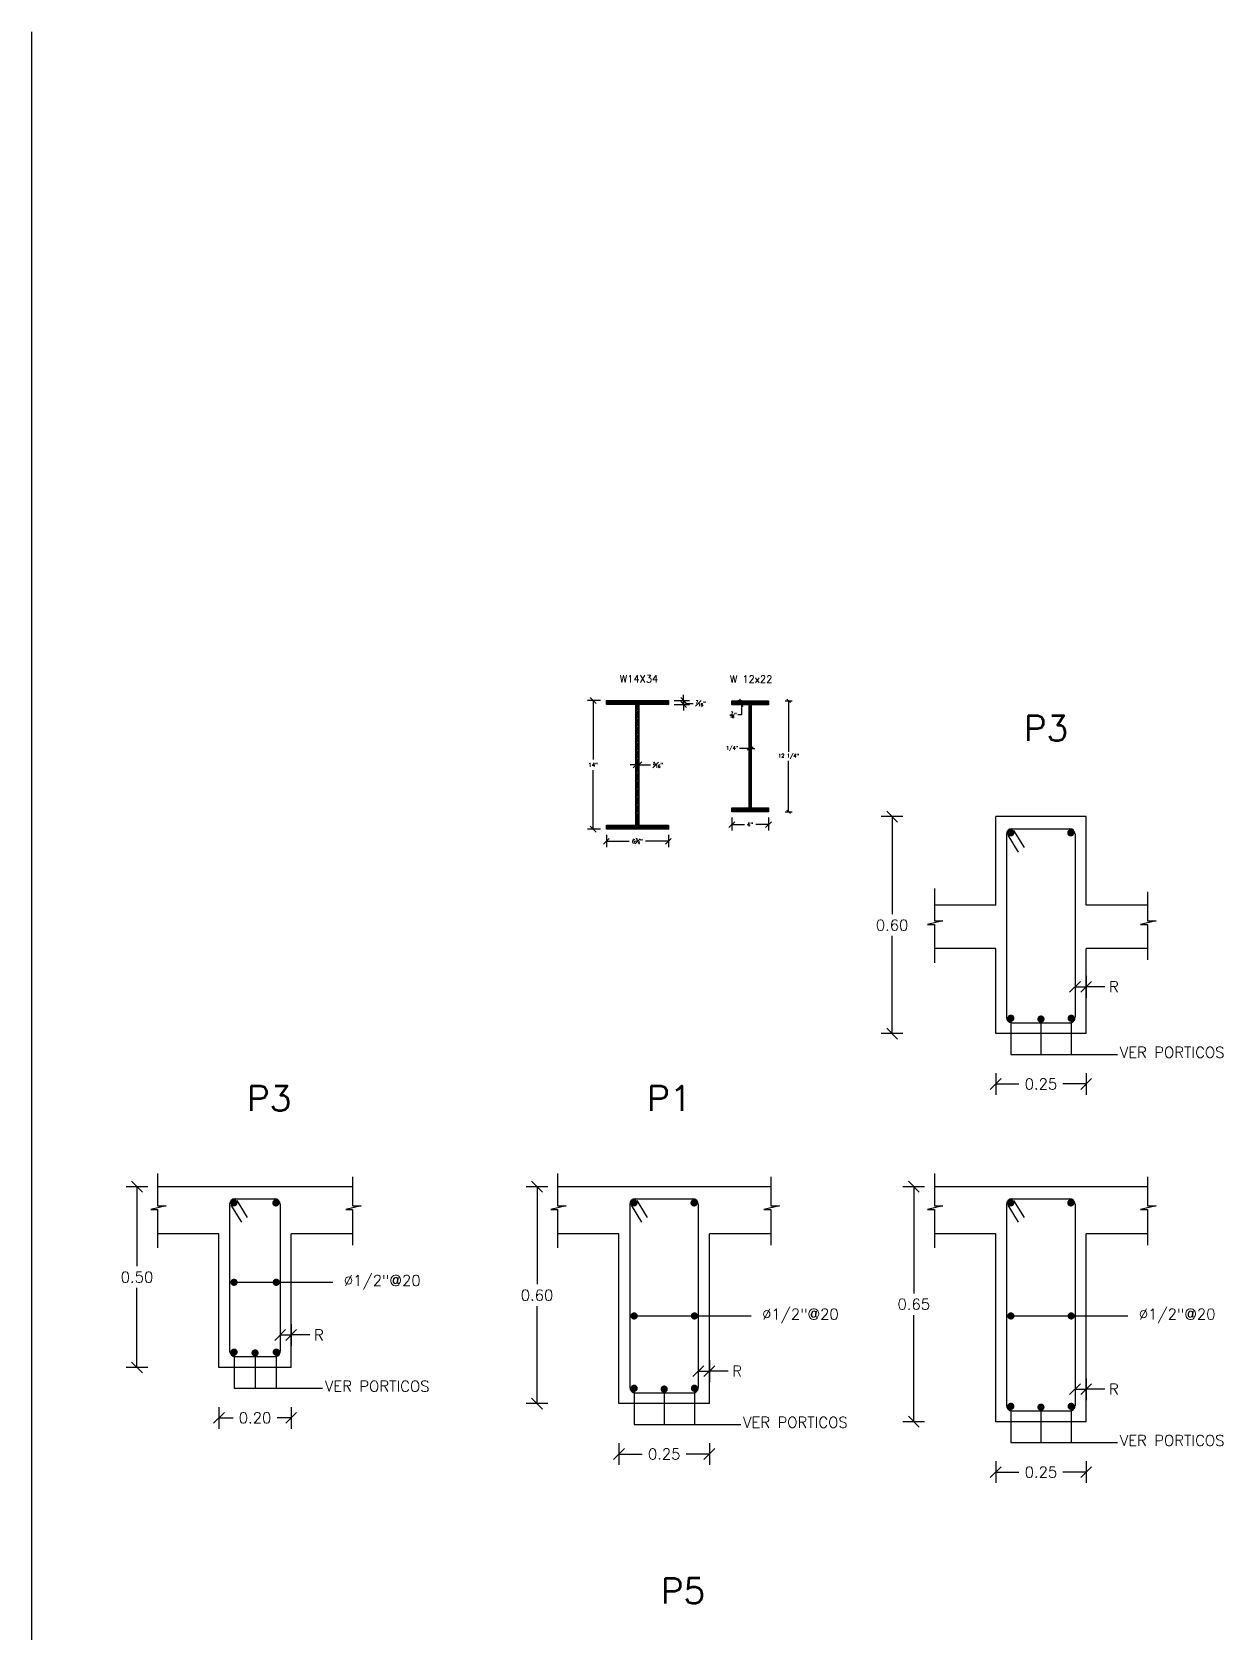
# Model space of a CAD drawing. Header units: metres. Extents: x -44 to 358, y -286 to 66.
# Drawn here: x 87.733 to 91.028, y 6.4 to 10.822 of the extents above; entities that cross this region are included whole.
import ezdxf

# ---------------------------------------------------------------- set-up
doc = ezdxf.new("R2010")
doc.units = ezdxf.units.M
doc.header["$LTSCALE"] = 0.3
doc.header["$PDMODE"] = 3
for name, color, linetype in [('ACERO', 5, 'Continuous'), ('BP', 3, 'Continuous'), ('DIMPORTICO', 4, 'Continuous'), ('DIMTEXTO', 4, 'Continuous'), ('HATCH', 8, 'Continuous'), ('Vigas Perfil', 1, 'Continuous')]:
    doc.layers.add(name, color=color, linetype=linetype)
doc.styles.add('RomanS', font='romans.shx')
doc.styles.add('SMPLEX', font='simplex.shx')
doc.dimstyles.new('BD-08', dxfattribs={"dimscale": 0.08, "dimtxt": 0.14, "dimasz": 0.2, "dimexe": 0.2, "dimexo": 0.2, "dimgap": 0.1, "dimtad": 0, "dimtih": 1, "dimtoh": 1, "dimzin": 0, "dimdsep": 46, "dimtxsty": 'RomanS', "dimblk1": 'OBLIQUE', "dimblk2": 'OBLIQUE', "dimsah": 1, "dimcen": 0.2, "dimclrd": 4, "dimclre": 4, "dimclrt": 4, "dimadec": 0, "dimazin": 0, "dimtfac": 1, "dimtmove": 0, "dimatfit": 3, "dimldrblk": 'OPEN30', "dimfxl": 1, "dimtfill": 1, "dimtolj": 1, "dimtzin": 0, "dimarcsym": 0})
doc.dimstyles.new('D-5', dxfattribs={"dimscale": 0.05, "dimtxt": 0.2, "dimasz": 0.2, "dimexe": 0.2, "dimexo": 0.2, "dimgap": 0.1, "dimtad": 0, "dimtih": 1, "dimtoh": 1, "dimzin": 0, "dimdsep": 46, "dimtxsty": 'SMPLEX', "dimblk1": 'OBLIQUE', "dimblk2": 'OBLIQUE', "dimsah": 1, "dimcen": 0.2, "dimclrd": 4, "dimclre": 4, "dimclrt": 4, "dimadec": 0, "dimazin": 0, "dimtfac": 1, "dimtmove": 0, "dimatfit": 3, "dimldrblk": 'OPEN30', "dimfxl": 0.2, "dimfxlon": 1, "dimtolj": 1, "dimtzin": 0, "dimarcsym": 0})
doc.dimstyles.new('DIM-15', dxfattribs={"dimscale": 0.15, "dimtxt": 0.2, "dimasz": 0.2, "dimexe": 0.2, "dimexo": 0.1, "dimgap": 0.1, "dimtad": 0, "dimtih": 1, "dimtoh": 1, "dimzin": 0, "dimdsep": 46, "dimtxsty": 'RomanS', "dimblk1": 'OBLIQUE', "dimblk2": 'OBLIQUE', "dimsah": 1, "dimcen": 0.09, "dimclrd": 4, "dimclre": 4, "dimclrt": 4, "dimadec": 0, "dimazin": 0, "dimtfac": 1, "dimtofl": 0, "dimtmove": 1, "dimatfit": 3, "dimldrblk": 'OBLIQUE', "dimfxl": 0.2, "dimfxlon": 1, "dimtolj": 1, "dimtzin": 0, "dimarcsym": 0})

# ---------------------------------------------------------------- blocks, each defined once
blk = doc.blocks.new('_OBLIQUE')
at = {"color": 0, "linetype": 'ByBlock'}
blk.add_line((-0.5, -0.5), (0.5, 0.5), dxfattribs=at)
blk = doc.blocks.new('*D713')
at = {"layer": 'DEFPOINTS', "color": 0, "transparency": 16777216}
for p in [(90.3994, 6.9817), (90.6494, 6.9787), (90.6494, 6.8394)]:
    blk.add_point(p, dxfattribs=at)
at = {"layer": 'DIMTEXTO', "color": 4, "lineweight": -2, "transparency": 16777216}
for p, q in [((90.3994, 6.8694), (90.3994, 6.8094)), ((90.6494, 6.8694), (90.6494, 6.8094)), ((90.3994, 6.8394), (90.4637, 6.8394)), ((90.6494, 6.8394), (90.5851, 6.8394))]:
    blk.add_line(p, q, dxfattribs=at)
at = {"layer": 'DIMTEXTO', "color": 4, "lineweight": -2, "transparency": 16777216, "xscale": 0.03, "yscale": 0.03, "zscale": 0.03, "rotation": 180}
blk.add_blockref('_OBLIQUE', (90.3994, 6.8394), dxfattribs=at)
at = {"layer": 'DIMTEXTO', "color": 4, "lineweight": -2, "transparency": 16777216, "xscale": 0.03, "yscale": 0.03, "zscale": 0.03}
blk.add_blockref('_OBLIQUE', (90.6494, 6.8394), dxfattribs=at)
at = {"layer": 'DIMTEXTO', "color": 4, "transparency": 16777216, "insert": (90.5244, 6.8394), "char_height": 0.03, "attachment_point": 5, "style": 'RomanS'}
blk.add_mtext('\\A1;0.25', dxfattribs=at)
blk = doc.blocks.new('*D714')
at = {"layer": 'DEFPOINTS', "color": 0, "transparency": 16777216}
for p in [(90.6188, 7.1247), (90.6494, 7.1247), (90.6494, 7.0686)]:
    blk.add_point(p, dxfattribs=at)
at = {"layer": 'DIMTEXTO', "color": 4, "lineweight": -2, "transparency": 16777216}
for p, q in [((90.6188, 7.0986), (90.6188, 7.0386)), ((90.6494, 7.0986), (90.6494, 7.0386)), ((90.6188, 7.0686), (90.6494, 7.0686)), ((90.7012, 7.0686), (90.6494, 7.0686))]:
    blk.add_line(p, q, dxfattribs=at)
at = {"layer": 'DIMTEXTO', "color": 4, "lineweight": -2, "transparency": 16777216, "xscale": 0.03, "yscale": 0.03, "zscale": 0.03, "rotation": 180}
blk.add_blockref('_OBLIQUE', (90.6188, 7.0686), dxfattribs=at)
at = {"layer": 'DIMTEXTO', "color": 4, "lineweight": -2, "transparency": 16777216, "xscale": 0.03, "yscale": 0.03, "zscale": 0.03}
blk.add_blockref('_OBLIQUE', (90.6494, 7.0686), dxfattribs=at)
at = {"layer": 'DIMTEXTO', "color": 4, "transparency": 16777216, "insert": (90.7262, 7.0686), "char_height": 0.03, "attachment_point": 5, "style": 'RomanS'}
blk.add_mtext('\\A1;R', dxfattribs=at)
blk = doc.blocks.new('*D715')
at = {"layer": 'DEFPOINTS', "color": 0, "transparency": 16777216}
for p in [(90.2296, 7.6287), (90.1727, 6.9787), (90.2411, 6.9787)]:
    blk.add_point(p, dxfattribs=at)
at = {"layer": 'DIMTEXTO', "color": 4, "lineweight": -2, "transparency": 16777216}
for p, q in [((90.2027, 7.6287), (90.1427, 7.6287)), ((90.1727, 7.6287), (90.1727, 7.3337)), ((90.1727, 6.9787), (90.1727, 7.2737)), ((90.2027, 6.9787), (90.1427, 6.9787))]:
    blk.add_line(p, q, dxfattribs=at)
at = {"layer": 'DIMTEXTO', "color": 4, "lineweight": -2, "transparency": 16777216, "xscale": 0.03, "yscale": 0.03, "zscale": 0.03}
for p, rotation in [((90.1727, 7.6287), 90), ((90.1727, 6.9787), 270)]:
    blk.add_blockref('_OBLIQUE', p, dxfattribs=dict(at, rotation=rotation))
at = {"layer": 'DIMTEXTO', "color": 4, "transparency": 16777216, "insert": (90.1727, 7.3037), "char_height": 0.03, "attachment_point": 5, "style": 'RomanS'}
blk.add_mtext('\\A1;0.65', dxfattribs=at)
blk = doc.blocks.new('*D716')
at = {"layer": 'DEFPOINTS', "color": 0, "transparency": 16777216}
for p in [(89.3571, 7.0317), (89.6071, 7.0287), (89.6071, 6.8894)]:
    blk.add_point(p, dxfattribs=at)
at = {"layer": 'DIMTEXTO', "color": 4, "lineweight": -2, "transparency": 16777216}
for p, q in [((89.3571, 6.9194), (89.3571, 6.8594)), ((89.6071, 6.9194), (89.6071, 6.8594)), ((89.3571, 6.8894), (89.4214, 6.8894)), ((89.6071, 6.8894), (89.5428, 6.8894))]:
    blk.add_line(p, q, dxfattribs=at)
at = {"layer": 'DIMTEXTO', "color": 4, "lineweight": -2, "transparency": 16777216, "xscale": 0.03, "yscale": 0.03, "zscale": 0.03, "rotation": 180}
blk.add_blockref('_OBLIQUE', (89.3571, 6.8894), dxfattribs=at)
at = {"layer": 'DIMTEXTO', "color": 4, "lineweight": -2, "transparency": 16777216, "xscale": 0.03, "yscale": 0.03, "zscale": 0.03}
blk.add_blockref('_OBLIQUE', (89.6071, 6.8894), dxfattribs=at)
at = {"layer": 'DIMTEXTO', "color": 4, "transparency": 16777216, "insert": (89.4821, 6.8894), "char_height": 0.03, "attachment_point": 5, "style": 'RomanS'}
blk.add_mtext('\\A1;0.25', dxfattribs=at)
blk = doc.blocks.new('*D717')
at = {"layer": 'DEFPOINTS', "color": 0, "transparency": 16777216}
for p in [(89.5765, 7.1747), (89.6071, 7.1747), (89.6071, 7.1186)]:
    blk.add_point(p, dxfattribs=at)
at = {"layer": 'DIMTEXTO', "color": 4, "lineweight": -2, "transparency": 16777216}
for p, q in [((89.5765, 7.1486), (89.5765, 7.0886)), ((89.6071, 7.1486), (89.6071, 7.0886)), ((89.5765, 7.1186), (89.6071, 7.1186)), ((89.6589, 7.1186), (89.6071, 7.1186))]:
    blk.add_line(p, q, dxfattribs=at)
at = {"layer": 'DIMTEXTO', "color": 4, "lineweight": -2, "transparency": 16777216, "xscale": 0.03, "yscale": 0.03, "zscale": 0.03, "rotation": 180}
blk.add_blockref('_OBLIQUE', (89.5765, 7.1186), dxfattribs=at)
at = {"layer": 'DIMTEXTO', "color": 4, "lineweight": -2, "transparency": 16777216, "xscale": 0.03, "yscale": 0.03, "zscale": 0.03}
blk.add_blockref('_OBLIQUE', (89.6071, 7.1186), dxfattribs=at)
at = {"layer": 'DIMTEXTO', "color": 4, "transparency": 16777216, "insert": (89.6839, 7.1186), "char_height": 0.03, "attachment_point": 5, "style": 'RomanS'}
blk.add_mtext('\\A1;R', dxfattribs=at)
blk = doc.blocks.new('*D718')
at = {"layer": 'DEFPOINTS', "color": 0, "transparency": 16777216}
for p in [(89.1873, 7.6287), (89.1304, 7.0287), (89.1989, 7.0287)]:
    blk.add_point(p, dxfattribs=at)
at = {"layer": 'DIMTEXTO', "color": 4, "lineweight": -2, "transparency": 16777216}
for p, q in [((89.1604, 7.6287), (89.1004, 7.6287)), ((89.1304, 7.6287), (89.1304, 7.3587)), ((89.1304, 7.0287), (89.1304, 7.2987)), ((89.1604, 7.0287), (89.1004, 7.0287))]:
    blk.add_line(p, q, dxfattribs=at)
at = {"layer": 'DIMTEXTO', "color": 4, "lineweight": -2, "transparency": 16777216, "xscale": 0.03, "yscale": 0.03, "zscale": 0.03}
for p, rotation in [((89.1304, 7.6287), 90), ((89.1304, 7.0287), 270)]:
    blk.add_blockref('_OBLIQUE', p, dxfattribs=dict(at, rotation=rotation))
at = {"layer": 'DIMTEXTO', "color": 4, "transparency": 16777216, "insert": (89.1304, 7.3287), "char_height": 0.03, "attachment_point": 5, "style": 'RomanS'}
blk.add_mtext('\\A1;0.60', dxfattribs=at)
blk = doc.blocks.new('*D730')
at = {"layer": 'DEFPOINTS', "color": 0, "transparency": 16777216}
for p in [(89.2856, 8.9731), (89.3222, 8.9731), (89.3222, 8.6175)]:
    blk.add_point(p, dxfattribs=at)
at = {"layer": 'DIMTEXTO', "color": 4, "lineweight": -2, "transparency": 16777216}
for p, q in [((89.3062, 8.9731), (89.2696, 8.9731)), ((89.2856, 8.9731), (89.2856, 8.81)), ((89.2856, 8.6175), (89.2856, 8.7806)), ((89.3062, 8.6175), (89.2696, 8.6175))]:
    blk.add_line(p, q, dxfattribs=at)
at = {"layer": 'DIMTEXTO', "color": 4, "lineweight": -2, "transparency": 16777216, "xscale": 0.016, "yscale": 0.016, "zscale": 0.016}
for p, rotation in [((89.2856, 8.9731), 90), ((89.2856, 8.6175), 270)]:
    blk.add_blockref('_OBLIQUE', p, dxfattribs=dict(at, rotation=rotation))
at = {"layer": 'DIMTEXTO', "color": 4, "transparency": 16777216, "insert": (89.2856, 8.7953), "char_height": 0.0112, "attachment_point": 5, "style": 'RomanS', "bg_fill": 3, "box_fill_scale": 1.1, "bg_fill_color": 256, "bg_fill_true_color": 13158600, "bg_fill_transparency": 0}
blk.add_mtext('\\A1;14"', dxfattribs=at)
blk = doc.blocks.new('_Open30')
at = {"color": 0, "lineweight": -2}
for p, q in [((-1, 0.27), (0, 0)), ((0, 0), (-1, -0.27)), ((0, 0), (-1, 0))]:
    blk.add_line(p, q, dxfattribs=at)
blk = doc.blocks.new('*D731')
at = {"layer": 'DEFPOINTS', "color": 0, "transparency": 16777216}
for p in [(89.3222, 8.6175), (89.4937, 8.6175), (89.4937, 8.5839)]:
    blk.add_point(p, dxfattribs=at)
at = {"layer": 'DIMTEXTO', "color": 4, "lineweight": -2, "transparency": 16777216}
for p, q in [((89.3222, 8.6015), (89.3222, 8.5679)), ((89.3222, 8.5839), (89.3852, 8.5839)), ((89.4937, 8.5839), (89.4307, 8.5839)), ((89.4937, 8.6015), (89.4937, 8.5679))]:
    blk.add_line(p, q, dxfattribs=at)
at = {"layer": 'DIMTEXTO', "color": 4, "lineweight": -2, "transparency": 16777216, "xscale": 0.016, "yscale": 0.016, "zscale": 0.016, "rotation": 180}
blk.add_blockref('_OBLIQUE', (89.3222, 8.5839), dxfattribs=at)
at = {"layer": 'DIMTEXTO', "color": 4, "lineweight": -2, "transparency": 16777216, "xscale": 0.016, "yscale": 0.016, "zscale": 0.016}
blk.add_blockref('_OBLIQUE', (89.4937, 8.5839), dxfattribs=at)
at = {"layer": 'DIMTEXTO', "color": 4, "transparency": 16777216, "insert": (89.4079, 8.5839), "char_height": 0.0112, "attachment_point": 5, "style": 'RomanS', "bg_fill": 3, "box_fill_scale": 1.1, "bg_fill_color": 256, "bg_fill_true_color": 13158600, "bg_fill_transparency": 0}
blk.add_mtext('\\A1;6{\\H0.7x;\\S3#4;\\H1.4286x;"}', dxfattribs=at)
blk = doc.blocks.new('*D732')
at = {"layer": 'DEFPOINTS', "color": 0, "transparency": 16777216}
for p in [(89.404, 8.7953), (89.4119, 8.7953), (89.4119, 8.7953)]:
    blk.add_point(p, dxfattribs=at)
at = {"layer": 'DIMTEXTO', "color": 4, "lineweight": -2, "transparency": 16777216}
for p, q in [((89.404, 8.7953), (89.388, 8.7953)), ((89.404, 8.7953), (89.4119, 8.7953)), ((89.4119, 8.7953), (89.4439, 8.7953))]:
    blk.add_line(p, q, dxfattribs=at)
at = {"layer": 'DIMTEXTO', "color": 4, "lineweight": -2, "transparency": 16777216, "xscale": 0.016, "yscale": 0.016, "zscale": 0.016}
blk.add_blockref('_OBLIQUE', (89.404, 8.7953), dxfattribs=at)
at = {"layer": 'DIMTEXTO', "color": 4, "lineweight": -2, "transparency": 16777216, "xscale": 0.016, "yscale": 0.016, "zscale": 0.016, "rotation": 180}
blk.add_blockref('_OBLIQUE', (89.4119, 8.7953), dxfattribs=at)
at = {"layer": 'DIMTEXTO', "color": 4, "transparency": 16777216, "insert": (89.4654, 8.7953), "char_height": 0.0112, "attachment_point": 5, "style": 'RomanS', "bg_fill": 3, "box_fill_scale": 1.1, "bg_fill_color": 256, "bg_fill_true_color": 13158600, "bg_fill_transparency": 0}
blk.add_mtext('\\A1;{\\H0.7x;\\S5#16;}"', dxfattribs=at)
blk = doc.blocks.new('*D733')
at = {"layer": 'DEFPOINTS', "color": 0, "transparency": 16777216}
for p in [(89.4937, 8.9731), (89.4937, 8.962), (89.536, 8.9731)]:
    blk.add_point(p, dxfattribs=at)
at = {"layer": 'DIMTEXTO', "color": 4, "lineweight": -2, "transparency": 16777216}
for p, q in [((89.536, 8.9731), (89.536, 8.9891)), ((89.5097, 8.9731), (89.552, 8.9731)), ((89.5097, 8.962), (89.552, 8.962)), ((89.536, 8.962), (89.536, 8.9731)), ((89.536, 8.962), (89.536, 8.9731)), ((89.536, 8.9675), (89.546, 8.9651)), ((89.536, 8.962), (89.536, 8.946)), ((89.546, 8.9651), (89.562, 8.9651))]:
    blk.add_line(p, q, dxfattribs=at)
at = {"layer": 'DIMTEXTO', "color": 4, "lineweight": -2, "transparency": 16777216, "xscale": 0.016, "yscale": 0.016, "zscale": 0.016}
for p, rotation in [((89.536, 8.9731), 270), ((89.536, 8.962), 90)]:
    blk.add_blockref('_OBLIQUE', p, dxfattribs=dict(at, rotation=rotation))
at = {"layer": 'DIMTEXTO', "color": 4, "transparency": 16777216, "insert": (89.5834, 8.9651), "char_height": 0.0112, "attachment_point": 5, "style": 'RomanS', "bg_fill": 3, "box_fill_scale": 1.1, "bg_fill_color": 256, "bg_fill_true_color": 13158600, "bg_fill_transparency": 0}
blk.add_mtext('\\A1;{\\H0.7x;\\S7#16;}"', dxfattribs=at)
blk = doc.blocks.new('*D734')
at = {"layer": 'DEFPOINTS', "color": 0, "transparency": 16777216}
for p in [(89.7168, 8.8424), (89.7168, 8.8405), (89.7231, 8.8413)]:
    blk.add_point(p, dxfattribs=at)
at = {"layer": 'DIMTEXTO', "color": 4, "lineweight": -2, "transparency": 16777216}
for p, q in [((89.7168, 8.8405), (89.6907, 8.8405)), ((89.7168, 8.8405), (89.7168, 8.8305)), ((89.7231, 8.8405), (89.7168, 8.8405)), ((89.7231, 8.8405), (89.7231, 8.8305)), ((89.7231, 8.8405), (89.7331, 8.8405))]:
    blk.add_line(p, q, dxfattribs=at)
at = {"layer": 'DIMTEXTO', "color": 4, "lineweight": -2, "transparency": 16777216, "xscale": 0.01, "yscale": 0.01, "zscale": 0.01}
blk.add_blockref('_OBLIQUE', (89.7168, 8.8405), dxfattribs=at)
at = {"layer": 'DIMTEXTO', "color": 4, "lineweight": -2, "transparency": 16777216, "xscale": 0.01, "yscale": 0.01, "zscale": 0.01, "rotation": 180}
blk.add_blockref('_OBLIQUE', (89.7231, 8.8405), dxfattribs=at)
at = {"layer": 'DIMTEXTO', "color": 4, "transparency": 16777216, "insert": (89.67, 8.8405), "char_height": 0.01, "attachment_point": 5, "style": 'SMPLEX'}
blk.add_mtext('\\A1;{\\H1x;1/4}"', dxfattribs=at)
blk = doc.blocks.new('*D735')
at = {"layer": 'DEFPOINTS', "color": 0, "transparency": 16777216}
for p in [(89.7994, 8.9723), (89.7916, 8.6654), (89.8264, 8.6654)]:
    blk.add_point(p, dxfattribs=at)
at = {"layer": 'DIMTEXTO', "color": 4, "lineweight": -2, "transparency": 16777216}
for p, q in [((89.8164, 8.9723), (89.8364, 8.9723)), ((89.8264, 8.9723), (89.8264, 8.8315)), ((89.8264, 8.6654), (89.8264, 8.8062)), ((89.8164, 8.6654), (89.8364, 8.6654))]:
    blk.add_line(p, q, dxfattribs=at)
at = {"layer": 'DIMTEXTO', "color": 4, "lineweight": -2, "transparency": 16777216, "xscale": 0.01, "yscale": 0.01, "zscale": 0.01}
for p, rotation in [((89.8264, 8.9723), 90), ((89.8264, 8.6654), 270)]:
    blk.add_blockref('_OBLIQUE', p, dxfattribs=dict(at, rotation=rotation))
at = {"layer": 'DIMTEXTO', "color": 4, "transparency": 16777216, "insert": (89.8264, 8.8188), "char_height": 0.01, "attachment_point": 5, "style": 'SMPLEX'}
blk.add_mtext('\\A1;12 1/4" ', dxfattribs=at)
blk = doc.blocks.new('*D736')
at = {"layer": 'DEFPOINTS', "color": 0, "transparency": 16777216}
for p in [(89.6959, 8.9612), (89.7006, 8.9723), (89.7008, 8.9612)]:
    blk.add_point(p, dxfattribs=at)
at = {"layer": 'DIMTEXTO', "color": 4, "lineweight": -2, "transparency": 16777216}
for p, q in [((89.6959, 8.9723), (89.6859, 8.9723)), ((89.6959, 8.9612), (89.6859, 8.9612)), ((89.6959, 8.9338), (89.6859, 8.9338)), ((89.6959, 8.9723), (89.6959, 8.9612)), ((89.6959, 8.9612), (89.6959, 8.9338))]:
    blk.add_line(p, q, dxfattribs=at)
at = {"layer": 'DIMTEXTO', "color": 4, "lineweight": -2, "transparency": 16777216, "xscale": 0.01, "yscale": 0.01, "zscale": 0.01}
for p, rotation in [((89.6959, 8.9723), 90), ((89.6959, 8.9612), 270)]:
    blk.add_blockref('_OBLIQUE', p, dxfattribs=dict(at, rotation=rotation))
at = {"layer": 'DIMTEXTO', "color": 4, "transparency": 16777216, "insert": (89.6732, 8.9338), "char_height": 0.01, "attachment_point": 5, "style": 'SMPLEX'}
blk.add_mtext('\\A1;{\\H0.7x;\\S7/16;\\H1.4286x;"}', dxfattribs=at)
blk = doc.blocks.new('*D737')
at = {"layer": 'DEFPOINTS', "color": 0, "transparency": 16777216}
for p in [(89.6693, 8.6654), (89.7706, 8.6654), (89.7706, 8.6301)]:
    blk.add_point(p, dxfattribs=at)
at = {"layer": 'DIMTEXTO', "color": 4, "lineweight": -2, "transparency": 16777216}
for p, q in [((89.6693, 8.6494), (89.6693, 8.6141)), ((89.6693, 8.6301), (89.7045, 8.6301)), ((89.7706, 8.6301), (89.7354, 8.6301)), ((89.7706, 8.6494), (89.7706, 8.6141))]:
    blk.add_line(p, q, dxfattribs=at)
at = {"layer": 'DIMTEXTO', "color": 4, "lineweight": -2, "transparency": 16777216, "xscale": 0.016, "yscale": 0.016, "zscale": 0.016, "rotation": 180}
blk.add_blockref('_OBLIQUE', (89.6693, 8.6301), dxfattribs=at)
at = {"layer": 'DIMTEXTO', "color": 4, "lineweight": -2, "transparency": 16777216, "xscale": 0.016, "yscale": 0.016, "zscale": 0.016}
blk.add_blockref('_OBLIQUE', (89.7706, 8.6301), dxfattribs=at)
at = {"layer": 'DIMTEXTO', "color": 4, "transparency": 16777216, "insert": (89.72, 8.6301), "char_height": 0.0112, "attachment_point": 5, "style": 'SMPLEX', "bg_fill": 3, "box_fill_scale": 1.1, "bg_fill_color": 256, "bg_fill_true_color": 13158600, "bg_fill_transparency": 0}
blk.add_mtext('\\A1;4"', dxfattribs=at)
blk = doc.blocks.new('*D855')
at = {"layer": 'DEFPOINTS', "color": 0, "transparency": 16777216}
for p in [(88.2503, 7.1317), (88.4503, 7.1287), (88.4503, 6.9894)]:
    blk.add_point(p, dxfattribs=at)
at = {"layer": 'DIMTEXTO', "color": 4, "lineweight": -2, "transparency": 16777216}
for p, q in [((88.2503, 7.0194), (88.2503, 6.9594)), ((88.2503, 6.9894), (88.2896, 6.9894)), ((88.4503, 6.9894), (88.411, 6.9894)), ((88.4503, 7.0194), (88.4503, 6.9594))]:
    blk.add_line(p, q, dxfattribs=at)
at = {"layer": 'DIMTEXTO', "color": 4, "lineweight": -2, "transparency": 16777216, "xscale": 0.03, "yscale": 0.03, "zscale": 0.03, "rotation": 180}
blk.add_blockref('_OBLIQUE', (88.2503, 6.9894), dxfattribs=at)
at = {"layer": 'DIMTEXTO', "color": 4, "lineweight": -2, "transparency": 16777216, "xscale": 0.03, "yscale": 0.03, "zscale": 0.03}
blk.add_blockref('_OBLIQUE', (88.4503, 6.9894), dxfattribs=at)
at = {"layer": 'DIMTEXTO', "color": 4, "transparency": 16777216, "insert": (88.3503, 6.9894), "char_height": 0.03, "attachment_point": 5, "style": 'RomanS'}
blk.add_mtext('\\A1;0.20', dxfattribs=at)
blk = doc.blocks.new('*D856')
at = {"layer": 'DEFPOINTS', "color": 0, "transparency": 16777216}
for p in [(88.4197, 7.2747), (88.4503, 7.2747), (88.4503, 7.2186)]:
    blk.add_point(p, dxfattribs=at)
at = {"layer": 'DIMTEXTO', "color": 4, "lineweight": -2, "transparency": 16777216}
for p, q in [((88.4197, 7.2486), (88.4197, 7.1886)), ((88.4197, 7.2186), (88.4503, 7.2186)), ((88.4503, 7.2486), (88.4503, 7.1886)), ((88.5021, 7.2186), (88.4503, 7.2186))]:
    blk.add_line(p, q, dxfattribs=at)
at = {"layer": 'DIMTEXTO', "color": 4, "lineweight": -2, "transparency": 16777216, "xscale": 0.03, "yscale": 0.03, "zscale": 0.03, "rotation": 180}
blk.add_blockref('_OBLIQUE', (88.4197, 7.2186), dxfattribs=at)
at = {"layer": 'DIMTEXTO', "color": 4, "lineweight": -2, "transparency": 16777216, "xscale": 0.03, "yscale": 0.03, "zscale": 0.03}
blk.add_blockref('_OBLIQUE', (88.4503, 7.2186), dxfattribs=at)
at = {"layer": 'DIMTEXTO', "color": 4, "transparency": 16777216, "insert": (88.5271, 7.2186), "char_height": 0.03, "attachment_point": 5, "style": 'RomanS'}
blk.add_mtext('\\A1;R', dxfattribs=at)
blk = doc.blocks.new('*D857')
at = {"layer": 'DEFPOINTS', "color": 0, "transparency": 16777216}
for p in [(88.0805, 7.6287), (88.0236, 7.1287), (88.092, 7.1287)]:
    blk.add_point(p, dxfattribs=at)
at = {"layer": 'DIMTEXTO', "color": 4, "lineweight": -2, "transparency": 16777216}
for p, q in [((88.0536, 7.6287), (87.9936, 7.6287)), ((88.0236, 7.6287), (88.0236, 7.4087)), ((88.0236, 7.1287), (88.0236, 7.3487)), ((88.0536, 7.1287), (87.9936, 7.1287))]:
    blk.add_line(p, q, dxfattribs=at)
at = {"layer": 'DIMTEXTO', "color": 4, "lineweight": -2, "transparency": 16777216, "xscale": 0.03, "yscale": 0.03, "zscale": 0.03}
for p, rotation in [((88.0236, 7.6287), 90), ((88.0236, 7.1287), 270)]:
    blk.add_blockref('_OBLIQUE', p, dxfattribs=dict(at, rotation=rotation))
at = {"layer": 'DIMTEXTO', "color": 4, "transparency": 16777216, "insert": (88.0236, 7.3787), "char_height": 0.03, "attachment_point": 5, "style": 'RomanS'}
blk.add_mtext('\\A1;0.50', dxfattribs=at)
blk = doc.blocks.new('*D2367')
at = {"layer": 'DEFPOINTS', "color": 0, "transparency": 16777216}
for p in [(90.3994, 8.0521), (90.6494, 8.0521), (90.6494, 7.9127)]:
    blk.add_point(p, dxfattribs=at)
at = {"layer": 'DIMTEXTO', "color": 4, "lineweight": -2, "transparency": 16777216}
for p, q in [((90.3994, 7.9427), (90.3994, 7.8827)), ((90.6494, 7.9427), (90.6494, 7.8827)), ((90.3994, 7.9127), (90.4637, 7.9127)), ((90.6494, 7.9127), (90.5851, 7.9127))]:
    blk.add_line(p, q, dxfattribs=at)
at = {"layer": 'DIMTEXTO', "color": 4, "lineweight": -2, "transparency": 16777216, "xscale": 0.03, "yscale": 0.03, "zscale": 0.03, "rotation": 180}
blk.add_blockref('_OBLIQUE', (90.3994, 7.9127), dxfattribs=at)
at = {"layer": 'DIMTEXTO', "color": 4, "lineweight": -2, "transparency": 16777216, "xscale": 0.03, "yscale": 0.03, "zscale": 0.03}
blk.add_blockref('_OBLIQUE', (90.6494, 7.9127), dxfattribs=at)
at = {"layer": 'DIMTEXTO', "color": 4, "transparency": 16777216, "insert": (90.5244, 7.9127), "char_height": 0.03, "attachment_point": 5, "style": 'RomanS'}
blk.add_mtext('\\A1;0.25', dxfattribs=at)
blk = doc.blocks.new('*D2368')
at = {"layer": 'DEFPOINTS', "color": 0, "transparency": 16777216}
for p in [(90.6188, 8.2376), (90.6494, 8.2376), (90.6494, 8.1814)]:
    blk.add_point(p, dxfattribs=at)
at = {"layer": 'DIMTEXTO', "color": 4, "lineweight": -2, "transparency": 16777216}
for p, q in [((90.6188, 8.2114), (90.6188, 8.1514)), ((90.6188, 8.1814), (90.6494, 8.1814)), ((90.6494, 8.2114), (90.6494, 8.1514)), ((90.7012, 8.1814), (90.6494, 8.1814))]:
    blk.add_line(p, q, dxfattribs=at)
at = {"layer": 'DIMTEXTO', "color": 4, "lineweight": -2, "transparency": 16777216, "xscale": 0.03, "yscale": 0.03, "zscale": 0.03, "rotation": 180}
blk.add_blockref('_OBLIQUE', (90.6188, 8.1814), dxfattribs=at)
at = {"layer": 'DIMTEXTO', "color": 4, "lineweight": -2, "transparency": 16777216, "xscale": 0.03, "yscale": 0.03, "zscale": 0.03}
blk.add_blockref('_OBLIQUE', (90.6494, 8.1814), dxfattribs=at)
at = {"layer": 'DIMTEXTO', "color": 4, "transparency": 16777216, "insert": (90.7262, 8.1814), "char_height": 0.03, "attachment_point": 5, "style": 'RomanS'}
blk.add_mtext('\\A1;R', dxfattribs=at)
blk = doc.blocks.new('*D2369')
at = {"layer": 'DEFPOINTS', "color": 0, "transparency": 16777216}
for p in [(90.3994, 8.6521), (90.1127, 8.0521), (90.3994, 8.0521)]:
    blk.add_point(p, dxfattribs=at)
at = {"layer": 'DIMTEXTO', "color": 4, "lineweight": -2, "transparency": 16777216}
for p, q in [((90.1427, 8.6521), (90.0827, 8.6521)), ((90.1127, 8.6521), (90.1127, 8.3821)), ((90.1127, 8.0521), (90.1127, 8.3221)), ((90.1427, 8.0521), (90.0827, 8.0521))]:
    blk.add_line(p, q, dxfattribs=at)
at = {"layer": 'DIMTEXTO', "color": 4, "lineweight": -2, "transparency": 16777216, "xscale": 0.03, "yscale": 0.03, "zscale": 0.03}
for p, rotation in [((90.1127, 8.6521), 90), ((90.1127, 8.0521), 270)]:
    blk.add_blockref('_OBLIQUE', p, dxfattribs=dict(at, rotation=rotation))
at = {"layer": 'DIMTEXTO', "color": 4, "transparency": 16777216, "insert": (90.1127, 8.3521), "char_height": 0.03, "attachment_point": 5, "style": 'RomanS'}
blk.add_mtext('\\A1;0.60', dxfattribs=at)

msp = doc.modelspace()

# ---------------------------------------------------------------- hatches: boundary and pattern name
at = {"layer": 'HATCH'}
h = msp.add_hatch(dxfattribs=at)
h.set_pattern_fill('ANSI31', color=256, scale=0.025, style=0)
h.set_pattern_definition([(45, (80.6191923, -75.8554675), (-0.00220970869, 0.00220970869), [])])
h.paths.add_polyline_path([(89.4039581, 8.6285971), (89.4039581, 8.9619721), (89.3222019, 8.9619721), (89.3222019, 8.9730846), (89.4936519, 8.9730846), (89.4936519, 8.9619721), (89.4118956, 8.9619721), (89.4118956, 8.6285971), (89.4936519, 8.6285971), (89.4936519, 8.6174846), (89.3222019, 8.6174846), (89.3222019, 8.6285971)])
h = msp.add_hatch(dxfattribs=at)
h.set_pattern_fill('ANSI31', color=256, scale=0.001, style=0)
h.set_pattern_definition([(45, (56.7512302, 199.2015027), (-0.00224506403, 0.00224506403), [])])
h.paths.add_polyline_path([(89.6693229, 8.6765196), (89.7167979, 8.6765196), (89.7167979, 8.9611567), (89.6693229, 8.9611567), (89.6693229, 8.9722692), (89.7706229, 8.9722692), (89.7706229, 8.9611567), (89.7231479, 8.9611567), (89.7231479, 8.6765196), (89.7706229, 8.6765196), (89.7706229, 8.6654071), (89.6693229, 8.6654071)])

# ---------------------------------------------------------------- linework, layer by layer
at = {"color": 8, "ltscale": 8}
msp.add_line((87.7331117, 1.317871), (87.7331117, 10.8219418), dxfattribs=at)
at = {"color": 1}
for p, q in [((90.6493958, 8.6520639), (90.3993958, 8.6520639)), ((90.3993958, 8.4070639), (90.3993958, 8.6520639)), ((90.6493958, 8.4070639), (90.6493958, 8.6520639)), ((90.3993958, 8.4070639), (90.2295809, 8.4070639)), ((90.8192106, 8.4070639), (90.6493958, 8.4070639)), ((90.3993958, 8.2870639), (90.2295809, 8.2870639)), ((90.3993958, 8.0520639), (90.3993958, 8.2870639)), ((90.6493958, 8.0520639), (90.6493958, 8.2870639)), ((90.8192106, 8.2870639), (90.6493958, 8.2870639)), ((90.6493958, 8.0520639), (90.3993958, 8.0520639)), ((88.620097, 7.6287392), (88.0804672, 7.6287392)), ((89.7769324, 7.6287392), (89.1873026, 7.6287392)), ((90.8192106, 7.6287392), (90.2295809, 7.6287392)), ((88.2502821, 7.4987392), (88.0804672, 7.4987392)), ((88.2502821, 7.1287392), (88.2502821, 7.4987392)), ((88.4502821, 7.1287392), (88.4502821, 7.4987392)), ((88.620097, 7.4987392), (88.4502821, 7.4987392)), ((89.3571175, 7.4987392), (89.1873026, 7.4987392)), ((89.3571175, 7.0287392), (89.3571175, 7.4987392)), ((89.6071175, 7.0287392), (89.6071175, 7.4987392)), ((89.7769324, 7.4987392), (89.6071175, 7.4987392)), ((90.3993958, 7.4987392), (90.2295809, 7.4987392)), ((90.3993958, 6.9787392), (90.3993958, 7.4987392)), ((90.6493958, 6.9787392), (90.6493958, 7.4987392)), ((90.8192106, 7.4987392), (90.6493958, 7.4987392)), ((88.4502821, 7.1287392), (88.2502821, 7.1287392)), ((89.6071175, 7.0287392), (89.3571175, 7.0287392)), ((90.6493958, 6.9787392), (90.3993958, 6.9787392))]:
    msp.add_line(p, q, dxfattribs=at)
at = {"layer": 'ACERO'}
for p, q in [((90.4290907, 8.6036439), (90.4290907, 8.0970639)), ((90.4327926, 8.6012565), (90.4618458, 8.5541636)), ((90.4440907, 8.6186439), (90.6037704, 8.6186439)), ((90.4485919, 8.6136637), (90.4776452, 8.5665707)), ((90.6187704, 8.6036439), (90.6187704, 8.0970639)), ((90.4445559, 8.0820639), (90.6042356, 8.0820639)), ((88.2799771, 7.5803192), (88.2799771, 7.1737392)), ((88.283679, 7.5779319), (88.3127322, 7.5308389)), ((88.2949771, 7.5953192), (88.4046567, 7.5953192)), ((88.2994783, 7.590339), (88.3285315, 7.5432461)), ((88.4196567, 7.5803192), (88.4196567, 7.1737392)), ((89.3868125, 7.5803192), (89.3868125, 7.0737392)), ((89.3905144, 7.5779319), (89.4195676, 7.5308389)), ((89.4018125, 7.5953192), (89.5614921, 7.5953192)), ((89.4063137, 7.590339), (89.4353669, 7.5432461)), ((89.5764921, 7.5803192), (89.5764921, 7.0737392)), ((90.4290907, 7.5803192), (90.4290907, 7.0237392)), ((90.4327926, 7.5779319), (90.4618458, 7.5308389)), ((90.4440907, 7.5953192), (90.6037704, 7.5953192)), ((90.4485919, 7.590339), (90.4776452, 7.5432461)), ((90.6187704, 7.5803192), (90.6187704, 7.0237392)), ((88.2954423, 7.1587392), (88.4051219, 7.1587392)), ((89.4022777, 7.0587392), (89.5619573, 7.0587392)), ((90.4445559, 7.0087392), (90.6042356, 7.0087392))]:
    msp.add_line(p, q, dxfattribs=at)
at = {"layer": 'ACERO', "const_width": 0.01}
for points in [[(90.4359321, 8.6072399, 1), (90.4459321, 8.6072399, 1)], [(90.601998, 8.6071429, 1), (90.611998, 8.6071429, 1)], [(90.4362056, 8.0945912, 1), (90.4462056, 8.0945912, 1)], [(90.5193958, 8.0923308, 1), (90.5293958, 8.0923308, 1)], [(90.6031028, 8.0945912, 1), (90.6131028, 8.0945912, 1)], [(88.2868184, 7.5839153, 1), (88.2968184, 7.5839153, 1)], [(88.4028844, 7.5838182, 1), (88.4128844, 7.5838182, 1)], [(89.3936538, 7.5839153, 1), (89.4036538, 7.5839153, 1)], [(89.5597198, 7.5838182, 1), (89.5697198, 7.5838182, 1)], [(90.4359321, 7.5839153, 1), (90.4459321, 7.5839153, 1)], [(90.601998, 7.5838182, 1), (90.611998, 7.5838182, 1)], [(88.287092, 7.3643738, 1), (88.297092, 7.3643738, 1)], [(88.4039891, 7.3643738, 1), (88.4139891, 7.3643738, 1)], [(89.3939274, 7.2712666, 1), (89.4039274, 7.2712666, 1)], [(89.5608245, 7.2712666, 1), (89.5708245, 7.2712666, 1)], [(90.4362056, 7.2712666, 1), (90.4462056, 7.2712666, 1)], [(90.6031028, 7.2712666, 1), (90.6131028, 7.2712666, 1)], [(88.287092, 7.1712666, 1), (88.297092, 7.1712666, 1)], [(88.3452821, 7.1690061, 1), (88.3552821, 7.1690061, 1)], [(88.4039891, 7.1712666, 1), (88.4139891, 7.1712666, 1)], [(89.3939274, 7.0712666, 1), (89.4039274, 7.0712666, 1)], [(89.4771175, 7.0690061, 1), (89.4871175, 7.0690061, 1)], [(89.5608245, 7.0712666, 1), (89.5708245, 7.0712666, 1)], [(90.4362056, 7.0212666, 1), (90.4462056, 7.0212666, 1)], [(90.6031028, 7.0212666, 1), (90.6131028, 7.0212666, 1)], [(90.5193958, 7.0190061, 1), (90.5293958, 7.0190061, 1)]]:
    msp.add_lwpolyline(points, format="xyb", close=True, dxfattribs=at)
at = {"layer": 'ACERO'}
for centre, radius, start, end in [((90.4440907, 8.6036439), 0.015, 90, 180), ((90.6037704, 8.6036439), 0.015, 0, 90), ((90.4448975, 8.0978885), 0.0158282, 182.986119, 268.7635729), ((90.6045525, 8.0962988), 0.0142385, 268.7246811, 3.0801213), ((88.2949771, 7.5803192), 0.015, 90, 180), ((88.4046567, 7.5803192), 0.015, 0, 90), ((89.4018125, 7.5803192), 0.015, 90, 180), ((89.5614921, 7.5803192), 0.015, 0, 90), ((90.4440907, 7.5803192), 0.015, 90, 180), ((90.6037704, 7.5803192), 0.015, 0, 90), ((88.2957838, 7.1745638), 0.0158282, 182.986119, 268.7635729), ((88.4054388, 7.1729742), 0.0142385, 268.7246811, 3.0801213), ((89.4026192, 7.0745638), 0.0158282, 182.986119, 268.7635729), ((89.5622742, 7.0729742), 0.0142385, 268.7246811, 3.0801213), ((90.4448975, 7.0245638), 0.0158282, 182.986119, 268.7635729), ((90.6045525, 7.0229742), 0.0142385, 268.7246811, 3.0801213)]:
    msp.add_arc(centre, radius, start, end, dxfattribs=at)
at = {"layer": 'BP'}
for points in [[(90.2295809, 8.4537676), (90.2295809, 8.3639018), (90.2533508, 8.3639018), (90.2106471, 8.3537491), (90.2296266, 8.3537491), (90.2296266, 8.2480685)], [(90.2295809, 8.4537676), (90.2295809, 8.3639018), (90.2533508, 8.3639018), (90.2106471, 8.3537491), (90.2296266, 8.3537491), (90.2296266, 8.2480685)], [(90.8192106, 8.4439821), (90.8192106, 8.3636656), (90.8429806, 8.3636656), (90.8002768, 8.3535129), (90.8192563, 8.3535129), (90.8192563, 8.2557601)], [(88.0804672, 7.665443), (88.0804672, 7.5755771), (88.1042372, 7.5755771), (88.0615334, 7.5654244), (88.0805129, 7.5654244), (88.0805129, 7.4597439)], [(88.0804672, 7.665443), (88.0804672, 7.5755771), (88.1042372, 7.5755771), (88.0615334, 7.5654244), (88.0805129, 7.5654244), (88.0805129, 7.4597439)], [(88.620097, 7.6556575), (88.620097, 7.5753409), (88.6438669, 7.5753409), (88.6011632, 7.5651882), (88.6201426, 7.5651882), (88.6201426, 7.4674354)], [(88.620097, 7.6556575), (88.620097, 7.5753409), (88.6438669, 7.5753409), (88.6011632, 7.5651882), (88.6201426, 7.5651882), (88.6201426, 7.4674354)], [(89.1873026, 7.665443), (89.1873026, 7.5755771), (89.2110726, 7.5755771), (89.1683688, 7.5654244), (89.1873483, 7.5654244), (89.1873483, 7.4597439)], [(89.1873026, 7.665443), (89.1873026, 7.5755771), (89.2110726, 7.5755771), (89.1683688, 7.5654244), (89.1873483, 7.5654244), (89.1873483, 7.4597439)], [(89.7769324, 7.6556575), (89.7769324, 7.5753409), (89.8007023, 7.5753409), (89.7579985, 7.5651882), (89.776978, 7.5651882), (89.776978, 7.4674354)], [(89.7769324, 7.6556575), (89.7769324, 7.5753409), (89.8007023, 7.5753409), (89.7579985, 7.5651882), (89.776978, 7.5651882), (89.776978, 7.4674354)], [(90.2295809, 7.665443), (90.2295809, 7.5755771), (90.2533508, 7.5755771), (90.2106471, 7.5654244), (90.2296266, 7.5654244), (90.2296266, 7.4597439)], [(90.2295809, 7.665443), (90.2295809, 7.5755771), (90.2533508, 7.5755771), (90.2106471, 7.5654244), (90.2296266, 7.5654244), (90.2296266, 7.4597439)], [(90.8192106, 7.6556575), (90.8192106, 7.5753409), (90.8429806, 7.5753409), (90.8002768, 7.5651882), (90.8192563, 7.5651882), (90.8192563, 7.4674354)], [(90.8192106, 7.6556575), (90.8192106, 7.5753409), (90.8429806, 7.5753409), (90.8002768, 7.5651882), (90.8192563, 7.5651882), (90.8192563, 7.4674354)]]:
    msp.add_lwpolyline(points, dxfattribs=at)
at = {"layer": 'DIMPORTICO'}
for points in [[(88.292092, 7.3643738), (88.5657246, 7.3643738)], [(89.3989274, 7.2712666), (89.72256, 7.2712666)], [(90.4412056, 7.2712666), (90.7648382, 7.2712666)]]:
    msp.add_lwpolyline(points, dxfattribs=at)
at = {"layer": 'DIMTEXTO', "linetype": 'Continuous'}
for points in [[(90.4412056, 8.0945912), (90.4412056, 7.9945029), (90.7361516, 7.9945029)], [(90.5243958, 8.0923308), (90.5243958, 7.9945029)], [(90.6081028, 8.0945912), (90.6081028, 7.9945029)], [(88.292092, 7.1712666), (88.292092, 7.0711782), (88.5370379, 7.0711782)], [(88.3502821, 7.1690061), (88.3502821, 7.0711782)], [(88.4089891, 7.1712666), (88.4089891, 7.0711782)], [(89.3989274, 7.0712666), (89.3989274, 6.9711782), (89.6938733, 6.9711782)], [(89.4821175, 7.0690061), (89.4821175, 6.9711782)], [(89.5658245, 7.0712666), (89.5658245, 6.9711782)], [(90.4412056, 7.0212666), (90.4412056, 6.9211782), (90.7361516, 6.9211782)], [(90.5243958, 7.0190061), (90.5243958, 6.9211782)], [(90.6081028, 7.0212666), (90.6081028, 6.9211782)]]:
    msp.add_lwpolyline(points, dxfattribs=at)
at = {"layer": 'Vigas Perfil'}
for points in [[(89.4039581, 8.6285971), (89.4039581, 8.9619721), (89.3222019, 8.9619721), (89.3222019, 8.9730846), (89.4936519, 8.9730846), (89.4936519, 8.9619721), (89.4118956, 8.9619721), (89.4118956, 8.6285971), (89.4936519, 8.6285971), (89.4936519, 8.6174846), (89.3222019, 8.6174846), (89.3222019, 8.6285971), (89.4039581, 8.6285971)], [(89.6693229, 8.6765196), (89.7167979, 8.6765196), (89.7167979, 8.9611567), (89.6693229, 8.9611567), (89.6693229, 8.9722692), (89.7706229, 8.9722692), (89.7706229, 8.9611567), (89.7231479, 8.9611567), (89.7231479, 8.6765196), (89.7706229, 8.6765196), (89.7706229, 8.6654071), (89.6693229, 8.6654071), (89.6693229, 8.6765196)]]:
    msp.add_lwpolyline(points, dxfattribs=at)

# ---------------------------------------------------------------- texts
at = {"layer": 'DIMTEXTO', "color": 4, "style": 'SMPLEX'}
for s, insert, char_height, attachment_point in [('\\A1;W14X34', (89.4124318, 9.033309), 0.02, 5), ('\\A1;W 12x22', (89.7226707, 9.0324895), 0.02, 5), ('P3', (90.4767998, 8.8963827), 0.07, 4), ('P3', (88.3276861, 7.873058), 0.07, 4), ('P1', (89.4345215, 7.873058), 0.07, 4), ('P5', (89.4724382, 6.5108427), 0.07, 4)]:
    msp.add_mtext(s, dxfattribs=dict(at, insert=insert, char_height=char_height, attachment_point=attachment_point))
at = {"layer": 'DIMTEXTO', "char_height": 0.03, "attachment_point": 4, "style": 'RomanS'}
for s, insert in [('VER PORTICOS', (90.7427452, 8.0002891)), ('%%C1/2"@20', (88.5960236, 7.3643041)), ('%%C1/2"@20', (89.752859, 7.2711969)), ('%%C1/2"@20', (90.7951373, 7.2711969)), ('VER PORTICOS', (88.5436315, 7.0769644)), ('VER PORTICOS', (89.7004669, 6.9769644)), ('VER PORTICOS', (90.7427452, 6.9269644))]:
    msp.add_mtext(s, dxfattribs=dict(at, insert=insert))

# ---------------------------------------------------------------- dimensions: what is measured, and where the dimension line sits
at = {"layer": 'DIMTEXTO'}
dim = msp.add_linear_dim(base=(89.6959231, 8.9611567), p1=(89.7006377, 8.9722692), p2=(89.7007551, 8.9611567), angle=90, text='{\\H0.7x;\\S7/16;\\H1.4286x;"}', dimstyle='D-5', dxfattribs=at)
dim.commit()
dim.dimension.update_dxf_attribs({"geometry": '*D736', "text_midpoint": (89.673185, 8.9338124), "dimtype": 160})
dim = msp.add_linear_dim(base=(89.826362, 8.6654071), p1=(89.799353, 8.9722692), p2=(89.7916098, 8.6654071), angle=90, text='12 1/4" ', dimstyle='D-5', dxfattribs=at)
dim.commit()
dim.dimension.update_dxf_attribs({"geometry": '*D735', "text_midpoint": (89.826362, 8.8188381)})
for base, p1, p2, text, dimstyle, picture, middle in [((89.7167979, 8.8405047), (89.7231479, 8.8412711), (89.7167979, 8.8424363), '{\\H1x;1/4}"', 'D-5', '*D734', (89.6699578, 8.8405047)), ((90.6493958, 8.1814195), (90.6187704, 8.2375729), (90.6493958, 8.2375729), 'R', 'DIM-15', '*D2368', (90.7262214, 8.1986485)), ((88.4502821, 7.2185888), (88.4196567, 7.2747422), (88.4502821, 7.2747422), 'R', 'DIM-15', '*D856', (88.5271078, 7.2358178)), ((89.6071175, 7.1185888), (89.5764921, 7.1747422), (89.6071175, 7.1747422), 'R', 'DIM-15', '*D717', (89.6839432, 7.1358178)), ((90.6493958, 7.0685888), (90.6187704, 7.1247422), (90.6493958, 7.1247422), 'R', 'DIM-15', '*D714', (90.7262214, 7.0858178))]:
    dim = msp.add_linear_dim(base=base, p1=p1, p2=p2, text=text, dimstyle=dimstyle, dxfattribs=at)
    dim.commit()
    dim.dimension.update_dxf_attribs({"geometry": picture, "text_midpoint": middle, "dimtype": 160})
for base, p1, p2, picture, middle in [((90.1126801, 8.0520639), (90.3993958, 8.6520639), (90.3993958, 8.0520639), '*D2369', (90.1126801, 8.3520639)), ((88.0235665, 7.1287392), (88.0804672, 7.6287392), (88.0920205, 7.1287392), '*D857', (88.0235665, 7.3787392)), ((89.1304019, 7.0287392), (89.1873026, 7.6287392), (89.1988559, 7.0287392), '*D718', (89.1304019, 7.3287392)), ((90.1726801, 6.9787392), (90.2295809, 7.6287392), (90.2411341, 6.9787392), '*D715', (90.1726801, 7.3037392))]:
    dim = msp.add_linear_dim(base=base, p1=p1, p2=p2, angle=90, dimstyle='DIM-15', dxfattribs=at)
    dim.commit()
    dim.dimension.update_dxf_attribs({"geometry": picture, "text_midpoint": middle})
for base, p1, p2, picture, middle in [((90.6493958, 7.9126835), (90.3993958, 8.0520639), (90.6493958, 8.0520639), '*D2367', (90.5243958, 7.9126835)), ((88.4502821, 6.9893588), (88.2502821, 7.1317035), (88.4502821, 7.1287392), '*D855', (88.3502821, 6.9893588)), ((89.6071175, 6.8893588), (89.3571175, 7.0317035), (89.6071175, 7.0287392), '*D716', (89.4821175, 6.8893588)), ((90.6493958, 6.8393588), (90.3993958, 6.9817035), (90.6493958, 6.9787392), '*D713', (90.5243958, 6.8393588))]:
    dim = msp.add_linear_dim(base=base, p1=p1, p2=p2, dimstyle='DIM-15', dxfattribs=at)
    dim.commit()
    dim.dimension.update_dxf_attribs({"geometry": picture, "text_midpoint": middle})

# ---------------------------------------------------------------- next in the draw order: dimensions: what is measured, and where the dimension line sits
dim = msp.add_linear_dim(base=(89.2855723, 8.9730846), p1=(89.3222019, 8.6174846), p2=(89.3222019, 8.9730846), angle=90, text='14"', dimstyle='BD-08', dxfattribs=at)
dim.commit()
dim.dimension.update_dxf_attribs({"geometry": '*D730', "text_midpoint": (89.2855723, 8.7952846)})
dim = msp.add_linear_dim(base=(89.5359866, 8.9730846), p1=(89.4936519, 8.9619721), p2=(89.4936519, 8.9730846), angle=90, text='{\\H0.7x;\\S7#16;}"', dimstyle='BD-08', override={"dimtmove": 1}, dxfattribs=at)
dim.commit()
dim.dimension.update_dxf_attribs({"geometry": '*D733', "text_midpoint": (89.569973, 8.9650846), "dimtype": 160})
dim = msp.add_linear_dim(base=(89.4118956, 8.7952846), p1=(89.4039581, 8.7952846), p2=(89.4118956, 8.7952846), text='{\\H0.7x;\\S5#16;}"', dimstyle='BD-08', dxfattribs=at)
dim.commit()
dim.dimension.update_dxf_attribs({"geometry": '*D732', "text_midpoint": (89.4653623, 8.7952846)})
dim = msp.add_linear_dim(base=(89.7706229, 8.6300987), p1=(89.6693229, 8.6654071), p2=(89.7706229, 8.6654071), text='4"', dimstyle='BD-08', override={"dimtxsty": 'SMPLEX'}, dxfattribs=at)
dim.commit()
dim.dimension.update_dxf_attribs({"geometry": '*D737', "text_midpoint": (89.7199729, 8.6300987)})

# ---------------------------------------------------------------- next in the draw order: dimensions: what is measured, and where the dimension line sits
dim = msp.add_linear_dim(base=(89.4936519, 8.5838762), p1=(89.3222019, 8.6174846), p2=(89.4936519, 8.6174846), text='6{\\H0.7x;\\S3#4;\\H1.4286x;"}', dimstyle='BD-08', dxfattribs=at)
dim.commit()
dim.dimension.update_dxf_attribs({"geometry": '*D731', "text_midpoint": (89.4079269, 8.5838762)})

doc.saveas('drawing.dxf')
